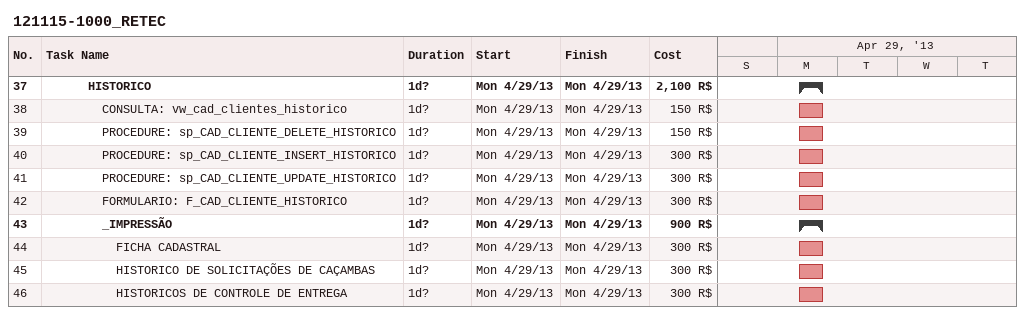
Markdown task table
121115-1000_RETEC

| ID | Level | Task | Duration | Start | Finish | Cost (R$) |
|---|---|---|---|---|---|---|
| 37 | 4 | **HISTORICO** | 1d? | 2013-04-29 | 2013-04-29 | 2100 |
| 38 | 5 | CONSULTA: vw_cad_clientes_historico | 1d? | 2013-04-29 | 2013-04-29 | 150 |
| 39 | 5 | PROCEDURE: sp_CAD_CLIENTE_DELETE_HISTORICO | 1d? | 2013-04-29 | 2013-04-29 | 150 |
| 40 | 5 | PROCEDURE: sp_CAD_CLIENTE_INSERT_HISTORICO | 1d? | 2013-04-29 | 2013-04-29 | 300 |
| 41 | 5 | PROCEDURE: sp_CAD_CLIENTE_UPDATE_HISTORICO | 1d? | 2013-04-29 | 2013-04-29 | 300 |
| 42 | 5 | FORMULARIO: F_CAD_CLIENTE_HISTORICO | 1d? | 2013-04-29 | 2013-04-29 | 300 |
| 43 | 5 | **_IMPRESSÃO** | 1d? | 2013-04-29 | 2013-04-29 | 900 |
| 44 | 6 | FICHA CADASTRAL | 1d? | 2013-04-29 | 2013-04-29 | 300 |
| 45 | 6 | HISTORICO DE SOLICITAÇÕES DE CAÇAMBAS | 1d? | 2013-04-29 | 2013-04-29 | 300 |
| 46 | 6 | HISTORICOS DE CONTROLE DE ENTREGA | 1d? | 2013-04-29 | 2013-04-29 | 300 |
